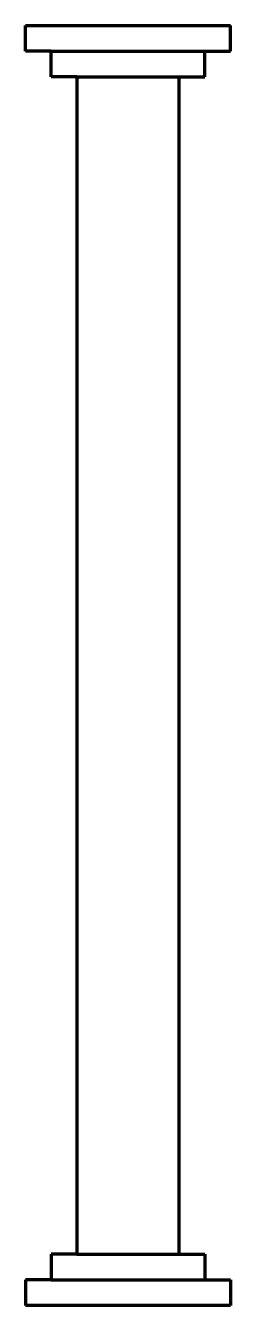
# Model space of a CAD drawing. Header units: millimetres. Extents: x 1315 to 1720, y -131 to -50.
# Drawn here: x 1482.561 to 1482.961, y -75.865 to -73.365 of the extents above; entities that cross this region are included whole.
import ezdxf

# ---------------------------------------------------------------- set-up
doc = ezdxf.new("R2010")
doc.units = ezdxf.units.MM
doc.layers.add('cortes', color=6, linetype='Continuous')

msp = doc.modelspace()

# ---------------------------------------------------------------- linework, layer by layer
at = {"layer": 'cortes', "lineweight": 100, "ltscale": 0.05}
for p, q in [((1482.5606, -73.4146), (1482.5606, -73.3646)), ((1482.5606, -73.3646), (1482.9606, -73.3646)), ((1482.9606, -73.4146), (1482.9606, -73.3646)), ((1482.6106, -73.4146), (1482.5606, -73.4146)), ((1482.6106, -73.4646), (1482.6106, -73.4146)), ((1482.6106, -73.4146), (1482.9106, -73.4146)), ((1482.9106, -73.4646), (1482.9106, -73.4146)), ((1482.9106, -73.4146), (1482.9606, -73.4146)), ((1482.6606, -73.4646), (1482.6106, -73.4646)), ((1482.6606, -73.4646), (1482.6606, -75.7646)), ((1482.6606, -73.4646), (1482.8856, -73.4646)), ((1482.8606, -75.7646), (1482.8606, -73.4646)), ((1482.8606, -73.4646), (1482.9106, -73.4646)), ((1482.6606, -75.7646), (1482.6106, -75.7646)), ((1482.6106, -75.7646), (1482.6106, -75.8146)), ((1482.6606, -75.7646), (1482.8606, -75.7646)), ((1482.8606, -75.7646), (1482.9106, -75.7646)), ((1482.9106, -75.7646), (1482.9106, -75.8146)), ((1482.6106, -75.8146), (1482.5606, -75.8146)), ((1482.5606, -75.8146), (1482.5606, -75.8646)), ((1482.6106, -75.8146), (1482.9106, -75.8146)), ((1482.9106, -75.8146), (1482.9606, -75.8146)), ((1482.9606, -75.8146), (1482.9606, -75.8646)), ((1482.9606, -75.8646), (1482.5606, -75.8646))]:
    msp.add_line(p, q, dxfattribs=at)

doc.saveas('drawing.dxf')
